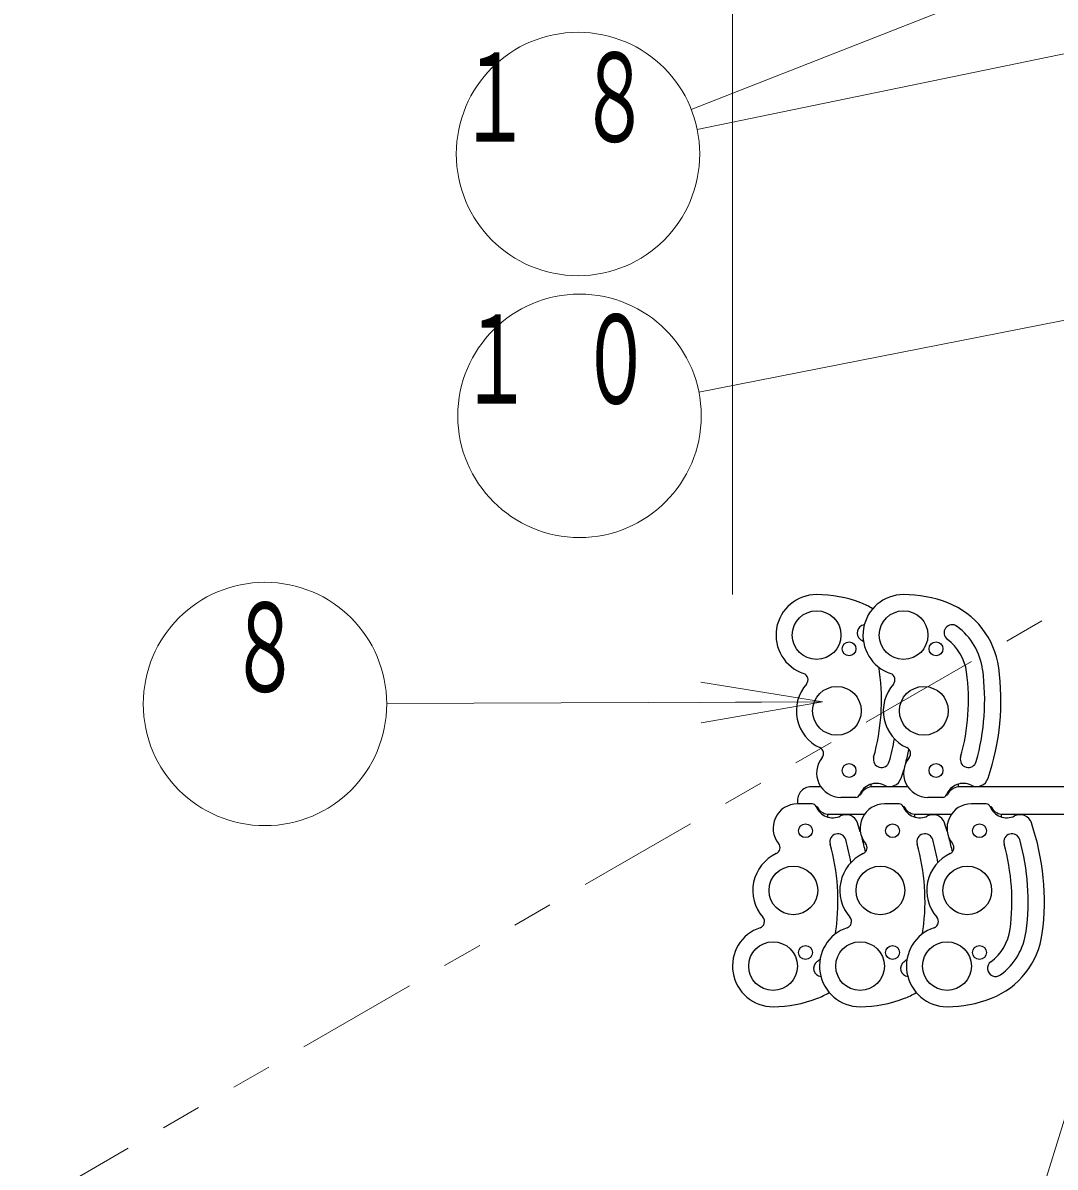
# Model space of a CAD drawing. Units: millimetres on the paper, scale 1:50. Extents: x -507 to 0, y -594 to 257.
# Drawn here: x -323.63 to -298.19, y 136.6 to 164.81 of the extents above; entities that cross this region are included whole.
import ezdxf
from ezdxf.enums import TextEntityAlignment as Align

# ---------------------------------------------------------------- set-up
doc = ezdxf.new("R2010")
doc.units = ezdxf.units.MM
doc.linetypes.add('USER3', pattern=[8, 3, -1, 1, -1, 1, -1])
doc.layers.add('1_50', color=7, linetype='Continuous', lineweight=25)
doc.styles.add('ＭＳ ゴシック', font='')
doc.styles.get('ＭＳ ゴシック').set_extended_font_data('MS Gothic')

msp = doc.modelspace()

# ---------------------------------------------------------------- linework, layer by layer
at = {"layer": '1_50', "lineweight": 13}
for p, q in [((-306.146, 150.711), (-306.146, 238.918)), ((-293.263, 168.131), (-307.16, 162.67)), ((-278.205, 168.131), (-307.014, 162.179)), ((-293.276, 158.404), (-306.971, 155.699)), ((-293.205, 153.131), (-299.134, 133.997)), ((-306.923, 148.552), (-303.922, 148.063)), ((-303.922, 148.063), (-314.667, 148.025)), ((-303.922, 148.063), (-306.922, 148.052)), ((-303.922, 148.063), (-306.92, 147.552))]:
    msp.add_line(p, q, dxfattribs=at)
at = {"layer": '1_50', "linetype": 'USER3', "lineweight": 13}
msp.add_line((-323.634, 135.563), (-293.205, 153.131), dxfattribs=at)
at = {"layer": '1_50'}
for p, q in [((-303.966, 145.971), (-304.205, 145.971)), ((-302.726, 145.967), (-302.726, 146.037)), ((-301.823, 145.971), (-302.726, 145.971)), ((-292.605, 145.971), (-300.583, 145.971)), ((-302.894, 145.291), (-303.798, 145.291)), ((-300.751, 145.291), (-301.654, 145.291)), ((-292.605, 145.291), (-299.511, 145.291))]:
    msp.add_line(p, q, dxfattribs=at)
at = {"layer": '1_50', "color": 70}
for p, q in [((-300.583, 146.038), (-300.583, 145.967)), ((-303.013, 145.774), (-302.992, 145.774)), ((-300.87, 145.774), (-300.848, 145.774)), ((-304.085, 145.488), (-304.063, 145.488)), ((-303.798, 145.224), (-303.798, 145.295)), ((-301.941, 145.488), (-301.919, 145.488)), ((-301.654, 145.224), (-301.654, 145.295)), ((-299.798, 145.488), (-299.776, 145.488)), ((-299.511, 145.224), (-299.511, 145.295))]:
    msp.add_line(p, q, dxfattribs=at)
at = {"layer": '1_50', "color": 1}
for p, q in [((-303.105, 145.711), (-303.471, 145.711)), ((-300.963, 145.711), (-301.328, 145.711)), ((-304.178, 145.551), (-304.544, 145.551)), ((-302.034, 145.551), (-302.399, 145.551)), ((-299.891, 145.551), (-300.257, 145.551))]:
    msp.add_line(p, q, dxfattribs=at)
at = {"layer": '1_50', "lineweight": 13}
for centre in [(-309.952, 161.573), (-309.914, 155.118), (-317.667, 148.014)]:
    msp.add_circle(centre, 3, dxfattribs=at)
at = {"layer": '1_50', "color": 2}
for centre in [(-304.071, 149.711), (-301.928, 149.711), (-301.928, 149.711), (-303.571, 147.845), (-301.428, 147.845), (-301.428, 147.845), (-304.644, 143.417), (-302.499, 143.417), (-300.357, 143.417), (-300.357, 143.417), (-305.144, 141.551), (-302.999, 141.551), (-300.857, 141.551), (-300.857, 141.551)]:
    msp.add_circle(centre, 0.6, dxfattribs=at)
at = {"layer": '1_50', "color": 70}
for centre in [(-303.271, 149.374), (-301.128, 149.374), (-303.271, 146.374), (-301.128, 146.374), (-304.344, 144.888), (-302.199, 144.888), (-300.057, 144.888), (-304.344, 141.888), (-302.199, 141.888), (-300.057, 141.888)]:
    msp.add_circle(centre, 0.17, dxfattribs=at)
at = {"layer": '1_50', "color": 1}
for centre, radius, start, end in [((-304.071, 149.711), 1, 90, 251.3766), ((-304.071, 147.711), 3, 68.6368, 90), ((-301.928, 149.711), 1, 90, 251.3766), ((-301.928, 147.711), 3, 68.6368, 90), ((-303.707, 148.642), 2, 59.3359, 68.6368), ((-301.564, 148.642), 2, 7.6628, 68.6368), ((-304.442, 148.612), 0.16, 318.6234, 71.3765), ((-302.299, 148.612), 0.16, 318.6234, 71.3765), ((-305.528, 148.109), 6, 341.2666, 7.6628), ((-303.571, 147.845), 1, 138.6234, 245.1252), ((-301.428, 147.845), 1, 138.6234, 245.1252), ((-303.471, 146.311), 0.6, 140.6786, 270), ((-304.059, 146.793), 0.16, 320.6786, 65.1252), ((-301.328, 146.311), 0.6, 140.6786, 270), ((-307.671, 148.109), 6, 345.0235, 348.3449), ((-301.916, 146.793), 0.16, 320.6786, 65.1252), ((-302.273, 146.278), 0.3, 243.6203, 341.2666), ((-307.671, 148.109), 6, 341.2666, 343.3251), ((-300.13, 146.278), 0.3, 243.6203, 341.2666), ((-302.602, 145.615), 0.44, 63.6203, 158.755), ((-300.459, 145.615), 0.44, 63.6203, 158.755), ((-303.105, 145.811), 0.1, 270, 338.755), ((-300.963, 145.811), 0.1, 270, 338.755), ((-304.544, 144.951), 0.6, 90, 219.3214), ((-304.178, 145.451), 0.1, 21.245, 90), ((-303.675, 145.647), 0.44, 201.245, 296.3797), ((-303.346, 144.984), 0.3, 18.7334, 116.3797), ((-302.399, 144.951), 0.6, 90, 219.3214), ((-302.034, 145.451), 0.1, 21.245, 90), ((-301.53, 145.647), 0.44, 201.245, 296.3797), ((-301.201, 144.984), 0.3, 18.7334, 116.3797), ((-300.257, 144.951), 0.6, 90, 219.3214), ((-299.891, 145.451), 0.1, 21.245, 90), ((-299.387, 145.647), 0.44, 201.245, 296.3797), ((-299.059, 144.984), 0.3, 18.7334, 116.3797), ((-308.744, 143.153), 6, 16.5802, 18.7334), ((-306.599, 143.153), 6, 16.6749, 18.7334), ((-304.457, 143.153), 6, 352.3372, 18.7334), ((-308.744, 143.153), 6, 11.641, 15.064), ((-305.132, 144.469), 0.16, 294.8748, 39.3214), ((-302.987, 144.469), 0.16, 294.8748, 39.3214), ((-306.599, 143.153), 6, 11.655, 14.9765), ((-300.845, 144.469), 0.16, 294.8748, 39.3214), ((-304.644, 143.417), 1, 114.8748, 221.3766), ((-302.499, 143.417), 1, 114.8748, 221.3766), ((-300.357, 143.417), 1, 114.8748, 221.3766), ((-305.514, 142.65), 0.16, 288.6234, 41.3766), ((-303.37, 142.65), 0.16, 288.6234, 41.3766), ((-301.227, 142.65), 0.16, 288.6234, 41.3766), ((-305.144, 141.551), 1, 108.6235, 270), ((-302.999, 141.551), 1, 108.6235, 270), ((-300.857, 141.551), 1, 108.6235, 270), ((-300.492, 142.62), 2, 291.3632, 352.3372), ((-304.78, 142.62), 2, 291.3632, 300.6982), ((-302.635, 142.62), 2, 291.3632, 300.6641), ((-305.144, 143.551), 3, 270, 291.3632), ((-302.999, 143.551), 3, 270, 291.3632), ((-300.857, 143.551), 3, 270, 291.3632)]:
    msp.add_arc(centre, radius, start, end, dxfattribs=at)
at = {"layer": '1_50', "color": 2}
for centre, radius, start, end in [((-302.873, 149.767), 0.2, 96.625, 233.4141), ((-300.73, 149.767), 0.2, 53.4141, 233.4141), ((-300.73, 149.767), 0.2, 53.4141, 233.4141), ((-301.564, 148.642), 1.6, 7.6628, 53.4141), ((-301.564, 148.642), 1.6, 7.6628, 53.4141), ((-303.707, 148.642), 1.2, 48.654, 53.4141), ((-301.564, 148.642), 1.2, 7.6628, 53.4141), ((-301.564, 148.642), 1.2, 7.6628, 53.4141), ((-307.671, 148.109), 5.2, 344.2956, 7.6628), ((-303.707, 148.642), 1.2, 7.6628, 13.3486), ((-305.528, 148.109), 5.2, 344.2956, 7.6628), ((-305.528, 148.109), 5.2, 344.2956, 7.6628), ((-305.528, 148.109), 5.6, 344.2956, 7.6628), ((-305.528, 148.109), 5.6, 344.2956, 7.6628), ((-307.671, 148.109), 5.6, 344.2956, 350.2), ((-302.473, 146.647), 0.2, 164.2956, 344.2956), ((-300.33, 146.647), 0.2, 164.2956, 344.2956), ((-300.33, 146.647), 0.2, 164.2956, 344.2956), ((-303.545, 144.615), 0.2, 15.7044, 195.7044), ((-301.401, 144.615), 0.2, 15.7044, 195.7044), ((-299.258, 144.615), 0.2, 15.7044, 195.7044), ((-299.258, 144.615), 0.2, 15.7044, 195.7044), ((-308.744, 143.153), 5.2, 352.3372, 15.7044), ((-308.744, 143.153), 5.6, 9.8, 15.7044), ((-306.599, 143.153), 5.2, 352.3372, 15.7044), ((-306.599, 143.153), 5.6, 9.8, 15.7044), ((-304.457, 143.153), 5.2, 352.3372, 15.7044), ((-304.457, 143.153), 5.2, 352.3372, 15.7044), ((-304.457, 143.153), 5.6, 352.3372, 15.7044), ((-304.78, 142.62), 1.2, 346.6514, 352.3372), ((-302.635, 142.62), 1.2, 346.6514, 352.3372), ((-300.492, 142.62), 1.2, 306.586, 352.3372), ((-300.492, 142.62), 1.2, 306.586, 352.3372), ((-300.492, 142.62), 1.6, 306.586, 352.3372), ((-300.492, 142.62), 1.6, 306.586, 352.3372), ((-303.945, 141.496), 0.2, 126.5859, 263.375), ((-304.78, 142.62), 1.2, 306.586, 311.346), ((-301.801, 141.496), 0.2, 126.5859, 263.375), ((-302.635, 142.62), 1.2, 306.586, 311.346), ((-299.658, 141.496), 0.2, 126.5859, 306.586), ((-299.658, 141.496), 0.2, 126.5859, 306.586)]:
    msp.add_arc(centre, radius, start, end, dxfattribs=at)
at = {"layer": '1_50'}
msp.add_arc((-304.205, 145.631), 0.34, 90, 193.609, dxfattribs=at)
at = {"layer": '1_50', "color": 70}
for centre, start, end in [((-302.684, 145.63), 97.2321, 154.9229), ((-300.54, 145.63), 97.2321, 154.9229), ((-303.755, 145.632), 205.0771, 262.7679), ((-301.611, 145.632), 205.0771, 262.7679), ((-299.468, 145.632), 205.0771, 262.7679)]:
    msp.add_arc(centre, 0.34, start, end, dxfattribs=at)

# ---------------------------------------------------------------- texts
at = {"layer": '1_50', "style": 'ＭＳ ゴシック', "width": 0.6}
msp.add_text('８', height=2.199, dxfattribs=at).set_placement((-317.667, 150.514), align=Align.TOP_CENTER)
at = {"layer": '1_50', "char_height": 2.199, "attachment_point": 2, "style": 'ＭＳ ゴシック'}
for s, insert in [('\\T1.64;\\W0.6;１８', (-309.952, 164.073)), ('\\T1.64;\\W0.6;１０', (-309.914, 157.618))]:
    msp.add_mtext(s, dxfattribs=dict(at, insert=insert))

doc.saveas('drawing.dxf')
